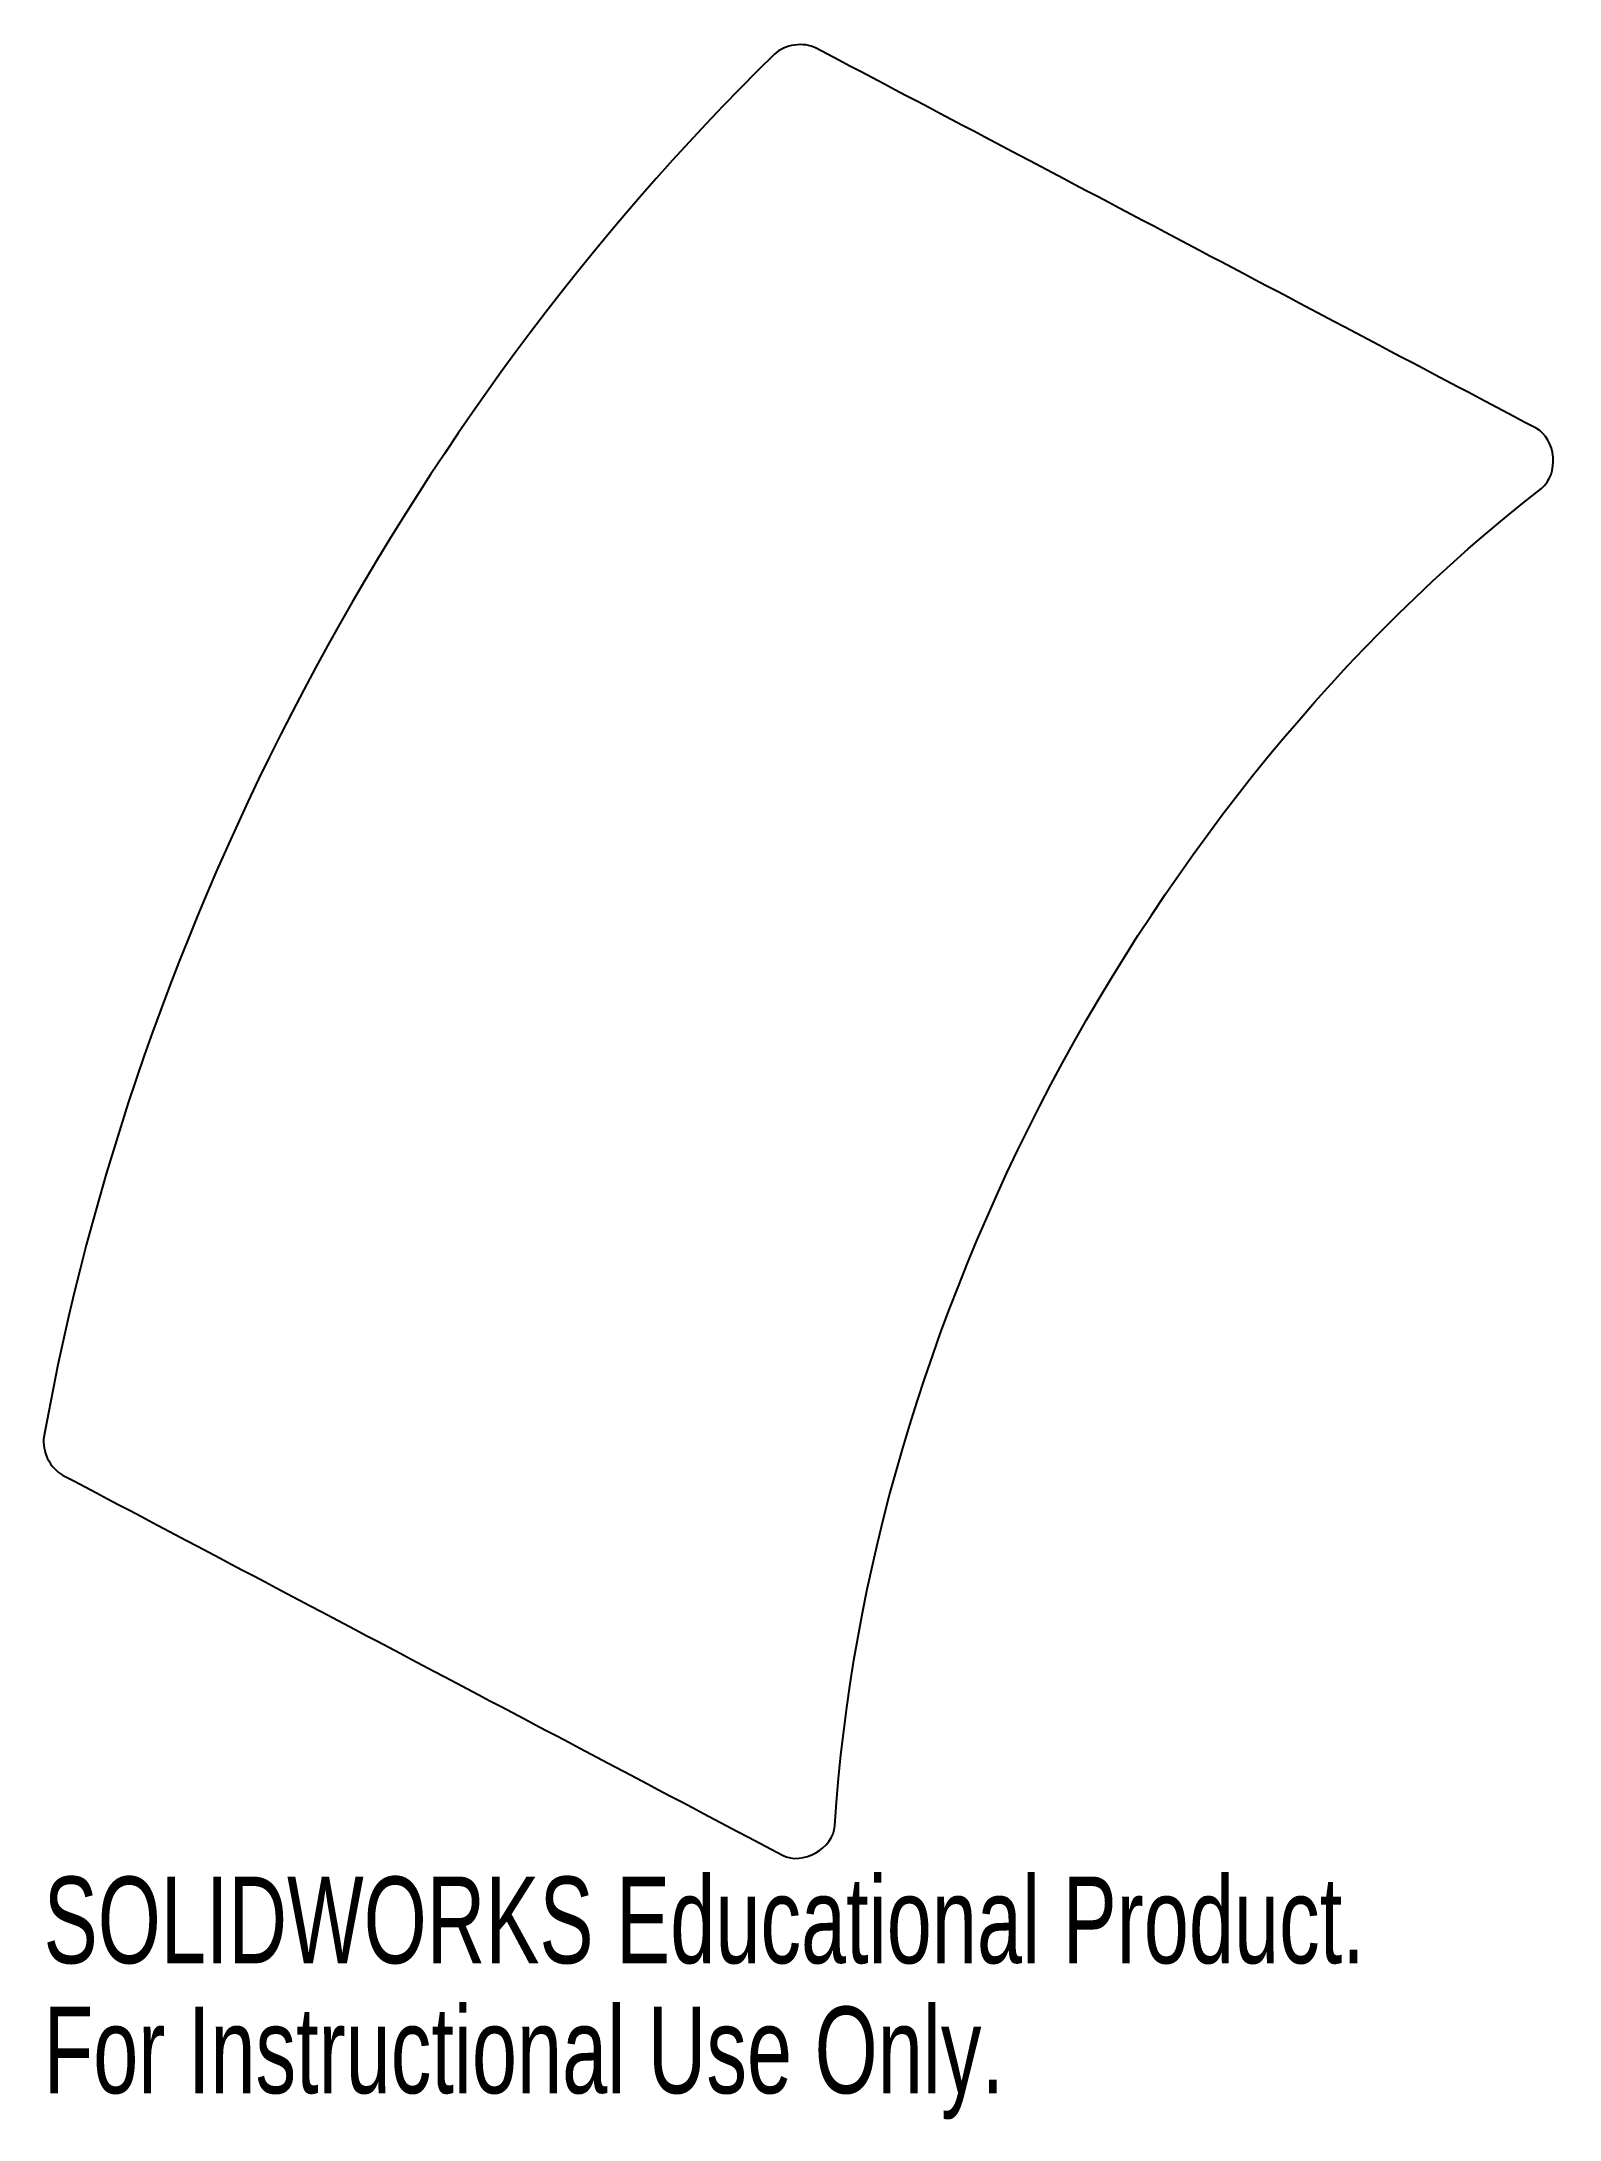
# Model space of a CAD drawing. Header units: millimetres. Extents: x -699 to -615, y 42 to 158.
import ezdxf

# ---------------------------------------------------------------- set-up
doc = ezdxf.new("R2010")
doc.units = ezdxf.units.MM
doc.styles.add('SLDTEXTSTYLE0', font='TXT', dxfattribs={"width": 0.7})

msp = doc.modelspace()

# ---------------------------------------------------------------- linework, layer by layer
at = {"color": 7, "linetype": 'Continuous', "lineweight": 25}
for points in [[(-655.96, 157.45), (-656.65, 157.82), (-657.73, 157.66), (-658.29, 157.12)], [(-658.29, 157.12), (-679.07, 136.78), (-693.94, 108.62), (-699.03, 79.99)], [(-615.81, 136.25), (-629.19, 143.32), (-642.58, 150.39), (-655.96, 157.45)], [(-615.52, 132.9), (-614.51, 133.69), (-614.69, 135.65), (-615.81, 136.25)], [(-654.92, 58.31), (-653.15, 86.37), (-637.7, 115.62), (-615.52, 132.9)], [(-699.03, 79.99), (-699.17, 79.22), (-698.69, 78.24), (-697.99, 77.87)], [(-697.99, 77.87), (-684.61, 70.8), (-671.23, 63.74), (-657.85, 56.67)], [(-657.85, 56.67), (-656.72, 56.07), (-655, 57.04), (-654.92, 58.31)]]:
    msp.add_open_spline(points, degree=3, dxfattribs=at)

# ---------------------------------------------------------------- texts
at = {"color": 7, "linetype": 'Continuous', "char_height": 4.8336, "attachment_point": 1, "style": 'SLDTEXTSTYLE0'}
for s, insert in [('SOLIDWORKS Educational Product.', (-699.05, 55.47)), ('For Instructional Use Only.', (-699.05, 48.22))]:
    msp.add_mtext(s, dxfattribs=dict(at, insert=insert))

doc.saveas('drawing.dxf')
